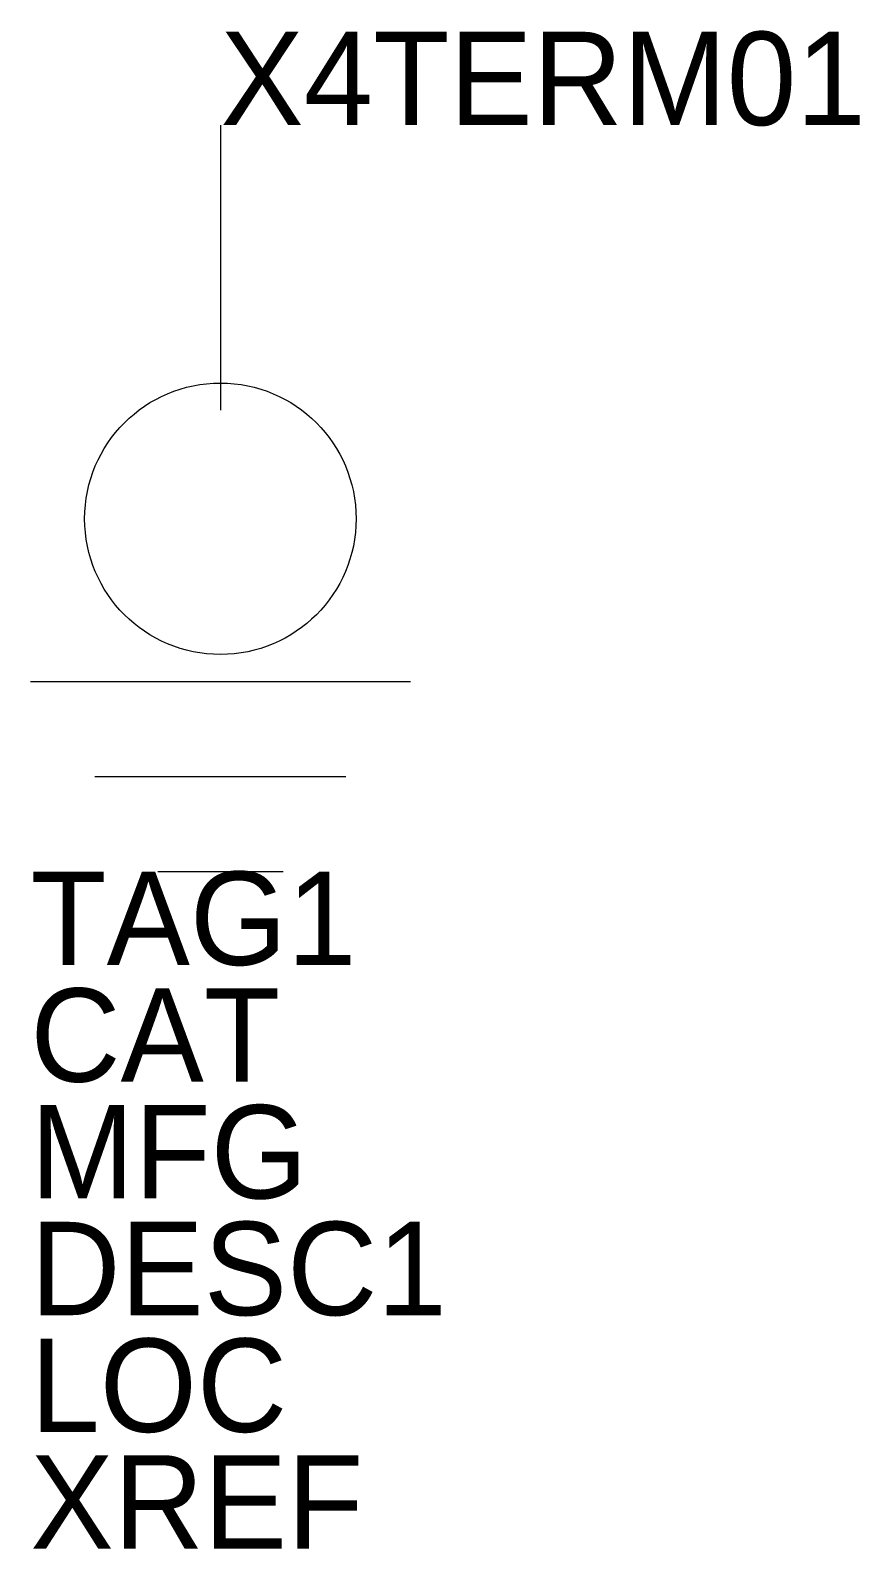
# Model space of a CAD drawing. Extents: x -0.14 to 0.47, y -0.7 to 0.42.
import ezdxf

# ---------------------------------------------------------------- set-up
doc = ezdxf.new("R2010")
doc.units = 0
doc.layers.get('0').update_dxf_attribs({"linetype": 'CONTINUOUS'})

msp = doc.modelspace()

# ---------------------------------------------------------------- linework, layer by layer
for p, q in [((0, 0.35), (0, 0.14)), ((-0.14, -0.06), (0.14, -0.06)), ((-0.0924, -0.13), (0.0924, -0.13)), ((-0.0462, -0.2), (0.0462, -0.2))]:
    msp.add_line(p, q)
msp.add_circle((0, 0.06), 0.1)

# ---------------------------------------------------------------- texts
at = {"flags": 1}
msp.add_attdef('X4TERM01', (0, 0.35), '', height=0.0688, dxfattribs=at)
for tag, p in [('TAG1', (-0.14, -0.2688)), ('CAT', (-0.14, -0.3548)), ('MFG', (-0.14, -0.4408)), ('DESC1', (-0.14, -0.5268)), ('LOC', (-0.14, -0.6128)), ('XREF', (-0.14, -0.6988))]:
    msp.add_attdef(tag, p, '', height=0.0688)

doc.saveas('drawing.dxf')
